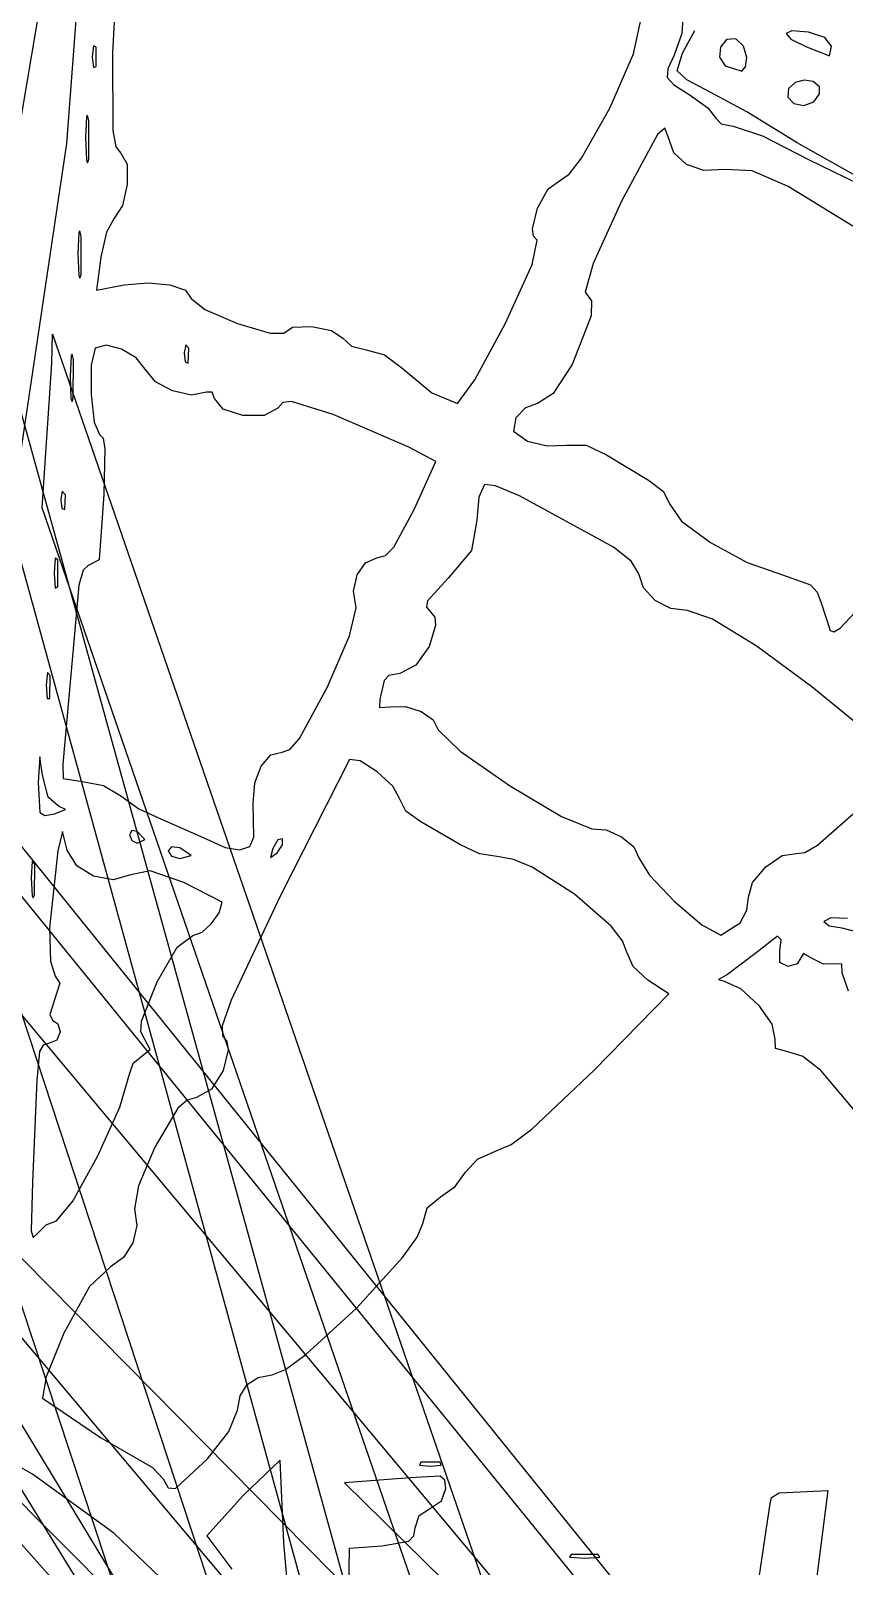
# Model space of a CAD drawing. Extents: x -99 to 383, y -48 to 207.
# Drawn here: x 119.7 to 149.5, y 120.9 to 177.1 of the extents above; entities that cross this region are included whole.
import ezdxf

# ---------------------------------------------------------------- set-up
doc = ezdxf.new("R2010")
doc.units = 0

msp = doc.modelspace()

# ---------------------------------------------------------------- linework, layer by layer
at = {"layer": 'Image'}
for p, q in [((101.618311, 195.175285), (164.545, 3.69192)), ((161.221387, 3.980536), (98.29404, 194.193918)), ((122.550901, 192.77564), (94.3913, 25.7475)), ((112.0605, 189.56777), (162.789, 5.92466)), ((161.73033, 3.283581), (111.00217, 188.15977)), ((121.0571, 172.94959), (121.810125, 183.18009)), ((122.887069, 179.258667), (122.730278, 176.268747)), ((143.59752, 177.691424), (143.554612, 176.98185)), ((141.787155, 176.23572), (142.061212, 177.522358)), ((143.554612, 176.98185), (143.277537, 176.185444)), ((143.578057, 176.262385), (144.027182, 177.088052)), ((145.181511, 176.754693), (144.961515, 176.478181)), ((145.526925, 176.782133), (145.181511, 176.754693)), ((145.809394, 176.516797), (145.526925, 176.782133)), ((147.582426, 177.069689), (147.367225, 176.971799)), ((147.367225, 176.971799), (147.543104, 176.768704)), ((147.543104, 176.768704), (148.114108, 176.491317)), ((148.184664, 177.031459), (147.582426, 177.069689)), ((148.785702, 176.829724), (148.184664, 177.031459)), ((149.03133, 176.515893), (148.785702, 176.829724)), ((122.024355, 176.519261), (121.982537, 176.124591)), ((121.982537, 176.124591), (122.024355, 175.729921)), ((122.12489, 176.477369), (122.024355, 176.519261)), ((122.12489, 176.477368), (122.12489, 176.477369)), ((122.12489, 175.771813), (122.12489, 176.477368)), ((122.730278, 176.268747), (122.739969, 173.428024)), ((140.91598, 174.243498), (141.787155, 176.23572)), ((143.277537, 176.185444), (143.037809, 175.681508)), ((143.38718, 175.614251), (143.578057, 176.262385)), ((144.961515, 176.478181), (144.927795, 176.107787)), ((144.927795, 176.107787), (145.141212, 175.798699)), ((145.92689, 176.094397), (145.809394, 176.516797)), ((145.884336, 175.754056), (145.92689, 176.094397)), ((145.92689, 176.094397), (145.92689, 176.094397)), ((148.114108, 176.491317), (148.960774, 176.154615)), ((148.960774, 176.154615), (149.03133, 176.515893)), ((149.03133, 176.515893), (149.03133, 176.515893)), ((122.024355, 175.729921), (122.12489, 175.771813)), ((143.037809, 175.681508), (143.014457, 175.362513)), ((143.739515, 175.281881), (143.38718, 175.614251)), ((145.141212, 175.798699), (145.74794, 175.594615)), ((145.74794, 175.594615), (145.884336, 175.754056)), ((143.014457, 175.362513), (143.257265, 175.095532)), ((143.257265, 175.095532), (143.816017, 174.747634)), ((144.58662, 174.834686), (143.739515, 175.281881)), ((147.45964, 174.964155), (147.426617, 174.649611)), ((147.703471, 175.181836), (147.45964, 174.964155)), ((148.029796, 175.26819), (147.703471, 175.181836)), ((148.3532, 175.218409), (148.029796, 175.26819)), ((148.58827, 175.027686), (148.3532, 175.218409)), ((148.588274, 175.027686), (148.58827, 175.027686)), ((148.591996, 174.763397), (148.588274, 175.027686)), ((143.816017, 174.747634), (144.509751, 174.25262)), ((145.92805, 174.111805), (144.58662, 174.834686)), ((147.426617, 174.649611), (147.655114, 174.41913)), ((147.655114, 174.41913), (148.016908, 174.339969)), ((148.016908, 174.339969), (148.383776, 174.479385)), ((148.383776, 174.479385), (148.591996, 174.763397)), ((121.773929, 173.928735), (121.736563, 173.161261)), ((121.812263, 173.983891), (121.773929, 173.928735)), ((121.85837, 173.79238), (121.812263, 173.983891)), ((121.854504, 172.38127), (121.858455, 173.79238)), ((121.858455, 173.79238), (121.85837, 173.79238)), ((139.880065, 172.412504), (140.91598, 174.243498)), ((144.509751, 174.25262), (144.798291, 173.876333)), ((144.798291, 173.876333), (144.985577, 173.670292)), ((147.76817, 172.975125), (145.92805, 174.111805)), ((122.739969, 173.428024), (122.845503, 172.825628)), ((142.666534, 173.275225), (141.351033, 170.837897)), ((142.931571, 173.50605), (142.666534, 173.275225)), ((143.043523, 173.232127), (142.931571, 173.50605)), ((143.26567, 172.607091), (143.043523, 173.232127)), ((144.985577, 173.670292), (145.435859, 173.584592)), ((145.435859, 173.584592), (146.507156, 173.227057)), ((146.507156, 173.227057), (148.187519, 172.367452)), ((95.4108, 1.19415), (121.0571, 172.94959)), ((121.736563, 173.161261), (121.769361, 172.350055)), ((122.845503, 172.825628), (123.03251, 172.594857)), ((143.719408, 172.176679), (143.26567, 172.607091)), ((150.0227, 171.700755), (147.76817, 172.975125)), ((93.156619, 172.456624), (223.439, 16.48)), ((121.769361, 172.350055), (121.807425, 172.247563)), ((121.807425, 172.247563), (121.854504, 172.38127)), ((123.03251, 172.594857), (123.256715, 172.18991)), ((123.256715, 172.18991), (123.265763, 171.445823)), ((139.435449, 171.828346), (139.880065, 172.412504)), ((144.360518, 171.966753), (143.719408, 172.176679)), ((148.187519, 172.367452), (150.440389, 171.259732)), ((138.663497, 171.290704), (139.111792, 171.609548)), ((139.111792, 171.609548), (139.435449, 171.828346)), ((145.144783, 172.003177), (144.360518, 171.966753)), ((146.123471, 171.953404), (145.144783, 172.003177)), ((147.438623, 171.369583), (146.123471, 171.953404)), ((123.265763, 171.445823), (123.093386, 170.675388)), ((138.276527, 170.576517), (138.663497, 171.290704)), ((150.789804, 169.320891), (147.438623, 171.369583)), ((123.093386, 170.675388), (122.773317, 170.191397)), ((138.092927, 169.830508), (138.276527, 170.576517)), ((141.351033, 170.837897), (140.303205, 168.551086)), ((122.773317, 170.191397), (122.50419, 169.699381)), ((138.121779, 169.559171), (138.092927, 169.830508)), ((121.491899, 169.695366), (121.454533, 168.927892)), ((121.530233, 169.750521), (121.491899, 169.695366)), ((121.57634, 169.559011), (121.530233, 169.750521)), ((121.572474, 168.147901), (121.576425, 169.559011)), ((121.576425, 169.559011), (121.57634, 169.559011)), ((122.50419, 169.699381), (122.297547, 168.788637)), ((138.073906, 168.524978), (138.25474, 169.416198)), ((138.25474, 169.416198), (138.121779, 169.559171)), ((121.454533, 168.927892), (121.487331, 168.116686)), ((122.297547, 168.788637), (122.135382, 167.579707)), ((121.487331, 168.116686), (121.525395, 168.014193)), ((121.525395, 168.014193), (121.572474, 168.147901)), ((137.1022, 166.368748), (138.073906, 168.524978)), ((140.303205, 168.551086), (140.020783, 167.505127)), ((122.135382, 167.579707), (123.148702, 167.769806)), ((123.148702, 167.769806), (124.032842, 167.851112)), ((124.032842, 167.851112), (124.822302, 167.778619)), ((124.822302, 167.778619), (125.389522, 167.578004)), ((125.389522, 167.578004), (125.606942, 167.274947)), ((125.606942, 167.274947), (126.104358, 166.873059)), ((140.020783, 167.505127), (140.244245, 167.184509)), ((140.244245, 167.184509), (140.238528, 166.638738)), ((126.104358, 166.873059), (127.300272, 166.359422)), ((140.238528, 166.638738), (139.537788, 164.862167)), ((120.500883, 164.906678), (120.527694, 165.965008)), ((120.527694, 165.965008), (174.277, 10.0841)), ((127.300272, 166.359422), (128.496187, 166.01113)), ((128.496187, 166.01113), (128.993602, 166.006771)), ((128.993602, 166.006771), (129.306118, 166.225501)), ((129.306118, 166.225501), (130.006621, 166.247852)), ((130.006621, 166.247852), (130.739544, 166.103971)), ((130.739544, 166.103971), (131.149322, 165.824004)), ((135.983555, 164.292338), (137.102208, 166.368764)), ((137.102208, 166.368764), (137.1022, 166.368748)), ((122.085233, 165.45392), (121.942062, 164.835506)), ((122.487819, 165.565131), (122.085233, 165.45392)), ((123.048205, 165.42306), (122.487819, 165.565131)), ((123.585079, 165.103919), (123.048205, 165.42306)), ((125.404169, 165.575966), (125.347611, 165.282995)), ((125.51813, 165.453505), (125.404169, 165.575966)), ((125.495862, 164.912579), (125.518157, 165.453505)), ((125.518157, 165.453505), (125.51813, 165.453505)), ((131.149322, 165.824004), (131.466391, 165.525025)), ((131.466391, 165.525025), (132.000588, 165.400671)), ((132.000588, 165.400671), (132.669662, 165.20707)), ((120.148106, 159.615018), (120.500883, 164.906678)), ((121.209559, 165.180355), (121.172193, 164.412881)), ((121.247893, 165.23551), (121.209559, 165.180355)), ((121.294, 165.044), (121.247893, 165.23551)), ((121.290134, 163.63289), (121.294085, 165.044)), ((121.294085, 165.044), (121.294, 165.044)), ((121.942062, 164.835506), (121.939271, 163.76379)), ((123.917133, 164.683917), (123.585079, 165.103919)), ((125.347611, 165.282995), (125.382017, 164.951054)), ((125.382017, 164.951054), (125.495862, 164.912579)), ((132.669662, 165.20707), (133.310948, 164.741604)), ((133.310948, 164.741604), (134.409888, 163.825315)), ((139.537788, 164.862167), (138.851675, 163.794929)), ((105.393001, 164.554351), (233.187, 6.20359)), ((121.172193, 164.412881), (121.204991, 163.601675)), ((124.293527, 164.228095), (123.917133, 164.683917)), ((124.921883, 163.888109), (124.293527, 164.228095)), ((135.349808, 163.433704), (135.983555, 164.292338)), ((233.257556, 5.28778), (104.56409, 163.638541)), ((121.243055, 163.499182), (121.290134, 163.63289)), ((121.939271, 163.76379), (122.050447, 162.747611)), ((125.609563, 163.735991), (124.921883, 163.888109)), ((126.163933, 163.843773), (125.609563, 163.735991)), ((126.368113, 163.849944), (126.163933, 163.843773)), ((126.453041, 163.613872), (126.368113, 163.849944)), ((126.770119, 163.217572), (126.453041, 163.613872)), ((134.409888, 163.825315), (135.349808, 163.433704)), ((138.851675, 163.794929), (138.277728, 163.425007)), ((121.204991, 163.601675), (121.243055, 163.499182)), ((127.491539, 162.990194), (126.770119, 163.217572)), ((128.768501, 163.255574), (128.272574, 162.985079)), ((128.955254, 163.4663), (128.768501, 163.255574)), ((129.272611, 163.507375), (128.955254, 163.4663)), ((130.794711, 163.023915), (129.272611, 163.507375)), ((137.831962, 163.270969), (137.482652, 162.900622)), ((138.277728, 163.425007), (137.831962, 163.270969)), ((122.050447, 162.747611), (122.249176, 162.29581)), ((128.272574, 162.985079), (127.491539, 162.990194)), ((133.567291, 161.830835), (130.794711, 163.023915)), ((137.482652, 162.900622), (137.394807, 162.415305)), ((122.249176, 162.29581), (122.378812, 162.165482)), ((122.378812, 162.165482), (122.446964, 161.766)), ((137.394807, 162.415305), (137.912222, 162.052638)), ((137.912222, 162.052638), (138.622986, 161.876595)), ((122.446964, 161.766), (122.402394, 160.10859)), ((134.559104, 161.30803), (133.567291, 161.830835)), ((138.622986, 161.876595), (139.334512, 161.907759)), ((139.334512, 161.907759), (140.056908, 161.908629)), ((140.056908, 161.908629), (140.800002, 161.552244)), ((140.800002, 161.552244), (142.329532, 160.621597)), ((133.764649, 159.54414), (134.559104, 161.30803)), ((136.330894, 160.461541), (136.132372, 160.006563)), ((136.732282, 160.420135), (136.330894, 160.461541)), ((137.609578, 160.045012), (136.732282, 160.420135)), ((142.329532, 160.621597), (142.87766, 160.203796)), ((120.888229, 160.21423), (120.831671, 159.921258)), ((120.831671, 159.921258), (120.866077, 159.589317)), ((121.00219, 160.091768), (120.888229, 160.21423)), ((120.979922, 159.550842), (121.002218, 160.091768)), ((121.002218, 160.091768), (121.00219, 160.091768)), ((122.402394, 160.10859), (122.231819, 157.7097)), ((136.132372, 160.006563), (136.049801, 159.156631)), ((141.057464, 158.164551), (137.609578, 160.045012)), ((142.87766, 160.203796), (143.105643, 159.75596)), ((143.105643, 159.75596), (143.535767, 159.125995)), ((224.942159, 3.669085), (93.83416, 159.645718)), ((175.2651, -0.499185), (120.148106, 159.615018)), ((120.866077, 159.589317), (120.979922, 159.550842)), ((133.018868, 158.166316), (133.764649, 159.54414)), ((136.049801, 159.156631), (135.852454, 158.052713)), ((143.535767, 159.125995), (144.596383, 158.336991)), ((132.708808, 157.869903), (133.018868, 158.166316)), ((135.852454, 158.052713), (135.003661, 157.038801)), ((141.704882, 157.66187), (141.057464, 158.164551)), ((144.596383, 158.336991), (145.942854, 157.606502)), ((120.630253, 157.768314), (120.59234, 157.215777)), ((120.7214, 157.709665), (120.630253, 157.768314)), ((120.7214, 156.721888), (120.7214, 157.709665)), ((120.7214, 157.709665), (120.7214, 157.709665)), ((121.837781, 157.498033), (121.646655, 157.331849)), ((122.231819, 157.7097), (121.837781, 157.498033)), ((131.676182, 157.150964), (131.978805, 157.601555)), ((131.978805, 157.601555), (132.398099, 157.78025)), ((132.398099, 157.78025), (132.708808, 157.869903)), ((141.974686, 157.189875), (141.704882, 157.66187)), ((145.942854, 157.606502), (147.230543, 157.15208)), ((120.59234, 157.215777), (120.630253, 156.663239)), ((121.646655, 157.331849), (121.496077, 156.778534)), ((131.543643, 156.556713), (131.676182, 157.150964)), ((135.003661, 157.038801), (134.250647, 156.201854)), ((142.144841, 156.67506), (141.974686, 157.189875)), ((147.230543, 157.15208), (148.263169, 156.793073)), ((120.630253, 156.663239), (120.7214, 156.721888)), ((121.496077, 156.778534), (121.259254, 154.181923)), ((131.634604, 155.94704), (131.543643, 156.556713)), ((142.575063, 156.22314), (142.144841, 156.67506)), ((148.263169, 156.793073), (148.506992, 156.522677)), ((148.506992, 156.522677), (148.648373, 156.13485)), ((131.395984, 154.922045), (131.634604, 155.94704)), ((134.250647, 156.201854), (134.208376, 155.970145)), ((134.208376, 155.970145), (134.358332, 155.804431)), ((134.358332, 155.804431), (134.513562, 155.60144)), ((143.151148, 155.919825), (142.575063, 156.22314)), ((143.758896, 155.850825), (143.151148, 155.919825)), ((144.677893, 155.534573), (143.758896, 155.850825)), ((148.648373, 156.13485), (148.978008, 155.11964)), ((149.341614, 155.198801), (149.904642, 155.798651)), ((134.544388, 155.296038), (134.312492, 154.537632)), ((134.513562, 155.60144), (134.544388, 155.296038)), ((146.267973, 154.553061), (144.677893, 155.534573)), ((149.117637, 155.07175), (149.341614, 155.198801)), ((130.594164, 153.05219), (131.395984, 154.922045)), ((148.978008, 155.11964), (149.117637, 155.07175)), ((121.259254, 154.181923), (120.905037, 150.230813)), ((134.312492, 154.537632), (133.821971, 153.848468)), ((148.307578, 153.057494), (146.267973, 154.553061)), ((120.345262, 153.575133), (120.299655, 153.123832)), ((120.44023, 153.471239), (120.345262, 153.575133)), ((133.232152, 153.547801), (132.830285, 153.471678)), ((133.821971, 153.848468), (133.232152, 153.547801)), ((98.51413, 153.265257), (234.814, 15.3052)), ((120.299655, 153.123832), (120.333603, 152.627925)), ((120.429759, 152.624573), (120.440201, 153.471239)), ((120.440201, 153.471239), (120.44023, 153.471239)), ((129.560519, 151.165847), (130.594164, 153.05219)), ((132.663136, 153.288662), (132.499729, 152.603698)), ((132.830285, 153.471678), (132.663136, 153.288662)), ((150.575146, 151.199075), (148.307578, 153.057494)), ((120.333603, 152.627925), (120.429759, 152.624573)), ((132.499729, 152.603698), (132.496949, 152.305164)), ((132.496949, 152.305164), (132.894219, 152.323765)), ((132.894219, 152.323765), (133.449185, 152.335621)), ((133.449185, 152.335621), (134.017469, 152.153532)), ((134.017469, 152.153532), (134.460246, 151.844879)), ((134.460246, 151.844879), (134.638689, 151.477043)), ((134.638689, 151.477043), (135.442253, 150.69966)), ((128.928974, 150.66972), (129.207889, 150.763188)), ((129.207889, 150.763188), (129.560519, 151.165847)), ((135.442253, 150.69966), (137.249706, 149.44857)), ((120.067374, 150.496815), (120.010157, 149.552387)), ((120.167242, 149.825804), (120.067374, 150.496815)), ((120.905037, 150.230813), (120.924962, 149.704763)), ((127.931009, 149.53554), (128.162072, 150.156112)), ((128.162072, 150.156112), (128.513005, 150.566553)), ((128.513005, 150.566553), (128.928974, 150.66972)), ((131.400963, 150.399371), (128.857973, 145.393011)), ((131.78999, 150.345975), (131.400963, 150.399371)), ((132.406399, 149.945823), (131.78999, 150.345975)), ((120.010157, 149.552387), (120.063388, 148.457803)), ((120.369189, 149.020949), (120.167242, 149.825804)), ((120.924962, 149.704763), (121.624675, 149.595814)), ((121.624675, 149.595814), (122.400515, 149.43972)), ((132.97676, 149.413707), (132.406399, 149.945823)), ((120.7548, 148.685504), (120.369189, 149.020949)), ((122.400515, 149.43972), (123.033695, 149.064037)), ((123.033695, 149.064037), (123.688306, 148.593084)), ((127.874654, 148.80198), (127.931009, 149.53554)), ((133.227643, 148.964421), (132.97676, 149.413707)), ((137.249706, 149.44857), (139.156194, 148.306772)), ((120.063388, 148.457803), (120.247833, 148.347645)), ((120.597715, 148.412087), (121.001673, 148.570505)), ((121.001673, 148.570505), (120.7548, 148.685504)), ((120.7548, 148.685504), (120.7548, 148.685504)), ((123.688306, 148.593084), (124.515365, 148.207538)), ((127.894127, 147.5497), (127.874654, 148.80198)), ((133.45209, 148.50514), (133.227643, 148.964421)), ((134.003753, 148.119287), (133.45209, 148.50514)), ((148.521334, 147.259996), (149.945286, 148.510974)), ((120.247833, 148.347645), (120.597715, 148.412087)), ((124.515365, 148.207538), (126.170825, 147.479315)), ((135.454773, 147.277227), (134.003753, 148.119287)), ((139.156194, 148.306772), (140.256859, 147.857263)), ((120.890217, 147.761592), (120.725089, 147.056037)), ((121.069146, 147.076961), (120.890217, 147.761592)), ((123.431566, 147.796758), (123.348663, 147.636912)), ((123.348663, 147.636912), (123.431566, 147.425829)), ((123.630885, 147.761366), (123.431566, 147.796758)), ((123.431566, 147.425829), (123.630885, 147.338033)), ((123.913107, 147.462487), (123.630885, 147.761366)), ((123.630885, 147.338033), (123.913107, 147.462487)), ((123.913107, 147.462487), (123.913107, 147.462487)), ((126.170825, 147.479315), (126.842953, 147.173497)), ((127.745598, 147.210368), (127.894045, 147.549704)), ((127.894045, 147.549704), (127.894127, 147.5497)), ((128.770837, 147.449536), (128.588338, 147.13854)), ((128.939027, 147.486613), (128.770837, 147.449536)), ((128.947589, 147.272788), (128.939027, 147.486613)), ((128.939027, 147.486613), (128.939027, 147.486613)), ((140.256859, 147.857263), (140.779504, 147.821424)), ((140.779504, 147.821424), (141.342226, 147.569691)), ((141.342226, 147.569691), (141.791594, 147.196764)), ((120.725089, 147.056037), (120.425683, 144.234767)), ((121.420747, 146.506749), (121.069146, 147.076961)), ((124.884545, 147.192299), (124.760191, 147.046956)), ((124.760191, 147.046956), (124.884545, 146.853891)), ((125.183524, 147.157872), (124.884545, 147.192299)), ((124.884545, 146.853891), (125.183524, 146.77359)), ((125.606857, 146.884506), (125.183524, 147.157872)), ((125.183524, 146.77359), (125.606857, 146.884506)), ((125.606857, 146.884506), (125.606857, 146.884506)), ((126.842953, 147.173497), (127.381556, 147.084407)), ((127.381556, 147.084407), (127.745598, 147.210368)), ((128.588338, 147.13854), (128.505375, 146.804968)), ((128.505375, 146.804968), (128.746326, 146.980552)), ((128.746326, 146.980552), (128.947589, 147.272788)), ((136.149819, 146.936105), (135.454773, 147.277227)), ((136.873163, 146.827314), (136.149819, 146.936105)), ((137.396647, 146.740639), (136.873163, 146.827314)), ((138.075858, 146.450706), (137.396647, 146.740639)), ((141.791594, 147.196764), (141.974179, 146.797343)), ((141.974179, 146.797343), (142.367646, 146.155005)), ((146.621149, 146.470743), (147.225815, 146.886157)), ((147.225815, 146.886157), (147.752786, 146.958174)), ((147.752786, 146.958174), (148.055748, 146.990876)), ((148.055748, 146.990876), (148.521334, 147.259996)), ((119.791771, 146.678673), (119.751692, 146.068894)), ((119.880131, 146.559492), (119.791771, 146.678673)), ((119.87443, 145.430604), (119.880074, 146.559494)), ((119.880074, 146.559494), (119.880131, 146.559492)), ((122.032659, 146.125513), (121.420747, 146.506749)), ((124.101117, 146.31586), (123.400666, 146.176032)), ((125.329906, 145.898015), (124.101117, 146.31586)), ((139.624476, 145.467941), (138.075858, 146.450706)), ((146.141603, 145.896974), (146.621149, 146.470743)), ((119.751692, 146.068894), (119.785407, 145.415729)), ((122.745695, 145.99477), (122.032659, 146.125513)), ((123.400666, 146.176032), (122.745695, 145.99477)), ((126.735856, 145.168285), (125.329906, 145.898015)), ((142.367646, 146.155005), (143.275677, 145.207403)), ((145.989996, 145.349894), (146.141603, 145.896974)), ((193.193, 4.4925), (107.71483, 145.292801)), ((119.785407, 145.415729), (119.825014, 145.32919)), ((119.825014, 145.32919), (119.87443, 145.430604)), ((126.625096, 144.782903), (126.735856, 145.168285)), ((128.857973, 145.393011), (127.064542, 141.589895)), ((140.965053, 144.29277), (139.624476, 145.467941)), ((143.275677, 145.207403), (144.283366, 144.346211)), ((145.93177, 144.884914), (145.989996, 145.349894)), ((126.350667, 144.386363), (126.625096, 144.782903)), ((145.68133, 144.418934), (145.93177, 144.884914)), ((149.001311, 144.59526), (148.749142, 144.467468)), ((149.607577, 144.57482), (149.001311, 144.59526)), ((235.93281, 6.066297), (98.645163, 144.026347)), ((120.425683, 144.234767), (120.459671, 143.011569)), ((125.086146, 143.524584), (125.657906, 143.951595)), ((125.657906, 143.951595), (125.999345, 144.076611)), ((125.999345, 144.076611), (126.350667, 144.386363)), ((141.384212, 143.76233), (140.965053, 144.29277)), ((144.283366, 144.346211), (144.975809, 143.963103)), ((144.975809, 143.963103), (145.681336, 144.418948)), ((145.681336, 144.418948), (145.68133, 144.418934)), ((148.749142, 144.467468), (148.943554, 144.302669)), ((148.943554, 144.302669), (149.410953, 144.234124)), ((149.410953, 144.234124), (150.010958, 144.077969)), ((106.984385, 143.670023), (193.193, 4.4925)), ((124.361266, 142.260715), (125.086146, 143.524584)), ((141.543623, 143.338944), (141.384212, 143.76233)), ((147.056027, 143.927055), (146.323717, 143.354175)), ((147.186428, 143.796662), (147.056027, 143.927055)), ((147.134696, 142.958059), (147.137843, 143.387486)), ((147.137843, 143.387486), (147.186428, 143.796662)), ((120.459671, 143.011569), (120.627694, 142.459867)), ((141.773528, 142.823073), (141.543623, 143.338944)), ((142.312847, 142.316564), (141.773528, 142.823073)), ((146.323717, 143.354175), (145.221637, 142.525399)), ((147.446509, 142.823042), (147.134696, 142.958059)), ((147.768725, 142.916096), (147.446509, 142.823042)), ((147.902749, 143.139819), (147.768725, 142.916096)), ((148.003266, 143.297312), (147.902749, 143.139819)), ((148.322498, 143.108247), (148.003266, 143.297312)), ((148.734958, 142.906748), (148.322498, 143.108247)), ((149.137216, 142.911465), (148.734958, 142.906748)), ((149.405119, 142.90606), (149.137216, 142.911465)), ((149.421837, 142.59026), (149.405119, 142.90606)), ((120.627694, 142.459867), (120.79333, 142.206713)), ((123.782288, 140.816193), (124.361266, 142.260715)), ((143.072532, 141.816721), (142.312847, 142.316564)), ((145.221637, 142.525399), (144.893004, 142.34436)), ((144.893004, 142.34436), (145.098278, 142.276488)), ((145.098278, 142.276488), (145.700382, 142.006233)), ((149.647975, 141.913778), (149.421837, 142.59026)), ((120.79333, 142.206713), (120.600319, 141.600848)), ((140.343842, 139.025281), (143.072532, 141.816721)), ((145.700382, 142.006233), (146.355159, 141.399778)), ((120.600319, 141.600848), (120.429324, 141.056879)), ((127.064542, 141.589895), (126.733018, 140.650254)), ((146.355159, 141.399778), (146.847048, 140.70225)), ((120.429324, 141.056879), (120.533093, 140.847149)), ((120.533093, 140.847149), (120.72813, 140.722795)), ((120.72813, 140.722795), (120.809247, 140.423816)), ((123.766835, 140.429027), (123.782288, 140.816193)), ((126.733018, 140.650254), (126.746983, 140.275991)), ((146.847048, 140.70225), (146.960488, 140.158779)), ((120.385914, 140.000483), (120.186107, 139.932027)), ((120.684893, 140.124837), (120.385914, 140.000483)), ((120.809247, 140.423816), (120.684893, 140.124837)), ((123.908836, 140.147385), (123.766835, 140.429027)), ((124.102081, 139.773331), (123.908836, 140.147385)), ((126.746983, 140.275991), (126.906161, 140.074637)), ((126.906161, 140.074637), (126.952471, 139.770531)), ((146.960488, 140.158779), (146.969643, 139.821385)), ((120.055143, 139.70622), (119.960888, 138.659933)), ((120.186107, 139.932027), (120.055143, 139.70622)), ((123.482882, 139.278247), (123.804301, 139.550294)), ((123.804301, 139.550294), (124.102081, 139.773331)), ((126.952471, 139.770531), (126.773438, 139.013313)), ((146.969643, 139.821385), (147.385345, 139.718597)), ((147.385345, 139.718597), (147.980022, 139.528226)), ((147.980022, 139.528226), (148.575925, 139.070528)), ((122.992989, 137.664674), (123.34919, 138.869422)), ((123.34919, 138.869422), (123.482882, 139.278247)), ((126.773438, 139.013313), (126.343786, 138.322828)), ((138.067497, 136.865799), (140.343842, 139.025281)), ((148.575925, 139.070528), (150.733137, 136.504555)), ((119.960888, 138.659933), (119.80163, 134.920493)), ((126.343786, 138.322828), (125.797419, 138.017571)), ((125.459495, 137.925535), (125.119803, 137.624725)), ((125.797419, 138.017571), (125.459495, 137.925535)), ((122.176827, 135.862964), (122.992989, 137.664674)), ((125.119803, 137.624725), (124.269549, 136.199801)), ((137.30522, 136.30448), (138.067497, 136.865799)), ((124.269549, 136.199801), (123.673168, 134.791568)), ((136.074261, 135.767265), (136.761962, 136.062651)), ((136.761962, 136.062651), (137.30522, 136.30448)), ((121.279364, 134.224474), (122.176827, 135.862964)), ((135.638102, 135.283143), (136.074261, 135.767265)), ((135.257014, 134.766987), (135.638102, 135.283143)), ((119.80163, 134.920493), (119.745563, 133.143762)), ((123.673168, 134.791568), (123.52389, 133.948481)), ((134.241999, 133.984745), (134.720881, 134.380239)), ((134.720881, 134.380239), (135.257014, 134.766987)), ((120.67926, 133.509382), (121.279364, 134.224474)), ((123.52389, 133.948481), (123.610687, 133.333132)), ((134.07431, 133.40201), (134.241999, 133.984745)), ((119.958461, 133.015493), (120.2999, 133.364302)), ((120.2999, 133.364302), (120.679312, 133.509381)), ((120.679312, 133.509381), (120.67926, 133.509382)), ((123.610687, 133.333132), (123.46365, 132.699884)), ((133.873493, 132.9118), (134.07431, 133.40201)), ((119.745563, 133.143762), (119.816335, 132.898521)), ((119.816335, 132.898521), (119.958461, 133.015493)), ((123.46365, 132.699884), (123.127722, 132.158094)), ((133.336618, 132.166106), (133.873493, 132.9118)), ((123.127722, 132.158094), (122.647845, 131.817121)), ((131.648145, 130.30383), (133.336618, 132.166106)), ((122.647845, 131.817121), (121.883196, 131.101714)), ((121.883196, 131.101714), (120.946355, 129.387801)), ((129.795794, 128.606306), (131.648145, 130.30383)), ((120.946355, 129.387801), (120.29626, 127.796623)), ((129.054072, 128.066553), (129.795794, 128.606306)), ((120.29626, 127.796623), (120.158843, 127.016031)), ((127.649008, 127.509477), (128.048427, 127.771827)), ((128.048427, 127.771827), (128.56647, 127.86466)), ((128.56647, 127.86466), (129.054072, 128.066553)), ((127.30099, 126.5731), (127.391951, 127.101828)), ((127.391951, 127.101828), (127.649008, 127.509477)), ((120.158843, 127.016031), (122.285037, 125.57464)), ((126.97903, 125.79744), (127.30099, 126.5731)), ((115.165715, 126.411816), (213.316, 16.2186)), ((122.285037, 125.57464), (124.186293, 124.478011)), ((126.20495, 124.7951), (126.97903, 125.79744)), ((119.798574, 124.230868), (118.279803, 125.094515)), ((124.186293, 124.478011), (124.580811, 124.054678)), ((125.029699, 123.710643), (126.204941, 124.795116)), ((126.204941, 124.795116), (126.20495, 124.7951)), ((128.852904, 124.74424), (127.512354, 123.4581)), ((128.994015, 121.71865), (128.852904, 124.74424)), ((134.003355, 124.665836), (133.961463, 124.565302)), ((133.961463, 124.565302), (134.356133, 124.523486)), ((134.70891, 124.665836), (134.003355, 124.665836)), ((134.356133, 124.523486), (134.750803, 124.565302)), ((134.708911, 124.665836), (134.70891, 124.665836)), ((134.750803, 124.565302), (134.708911, 124.665836)), ((122.770583, 122.073078), (119.798574, 124.230868)), ((124.580811, 124.054678), (124.765589, 123.727408)), ((124.765589, 123.727408), (125.029699, 123.710643)), ((133.61103, 124.093712), (131.21214, 123.914241)), ((131.21214, 123.914241), (247.146, 10.0754)), ((134.709977, 124.152747), (133.61103, 124.093712)), ((134.882429, 124.004653), (134.709977, 124.152747)), ((134.761716, 123.252146), (134.92043, 123.703297)), ((134.92043, 123.703297), (134.882429, 124.004653)), ((127.512354, 123.4581), (126.171804, 121.96932)), ((148.8957, 123.631888), (133.453, 4.93895)), ((134.355986, 122.985801), (134.761716, 123.252146)), ((146.77331, 123.067444), (146.832932, 123.372653)), ((146.832932, 123.372653), (147.109168, 123.542568)), ((147.109168, 123.542568), (148.8957, 123.631888)), ((129.208541, 4.374506), (146.77331, 123.067444)), ((133.791542, 122.263558), (133.949516, 122.718674)), ((133.949516, 122.718674), (134.355986, 122.985801)), ((125.408673, 119.547124), (122.770583, 122.073078)), ((133.743341, 121.970194), (133.791542, 122.263558)), ((126.171804, 121.96932), (127.089025, 120.75307)), ((129.238363, 118.996859), (128.994015, 121.71865)), ((131.36444, 120.029084), (131.392662, 121.515354)), ((131.392662, 121.515354), (132.592102, 121.602137)), ((132.592102, 121.602137), (133.563053, 121.78185)), ((133.563053, 121.78185), (133.743341, 121.970194)), ((139.506343, 121.286457), (139.447694, 121.195302)), ((139.447694, 121.195302), (140.000231, 121.157388)), ((140.49412, 121.286457), (139.506343, 121.286457)), ((140.000231, 121.157388), (140.552768, 121.195302)), ((140.552768, 121.195302), (140.494119, 121.286457)), ((140.494119, 121.286457), (140.49412, 121.286457))]:
    msp.add_line(p, q, dxfattribs=at)

doc.saveas('drawing.dxf')
